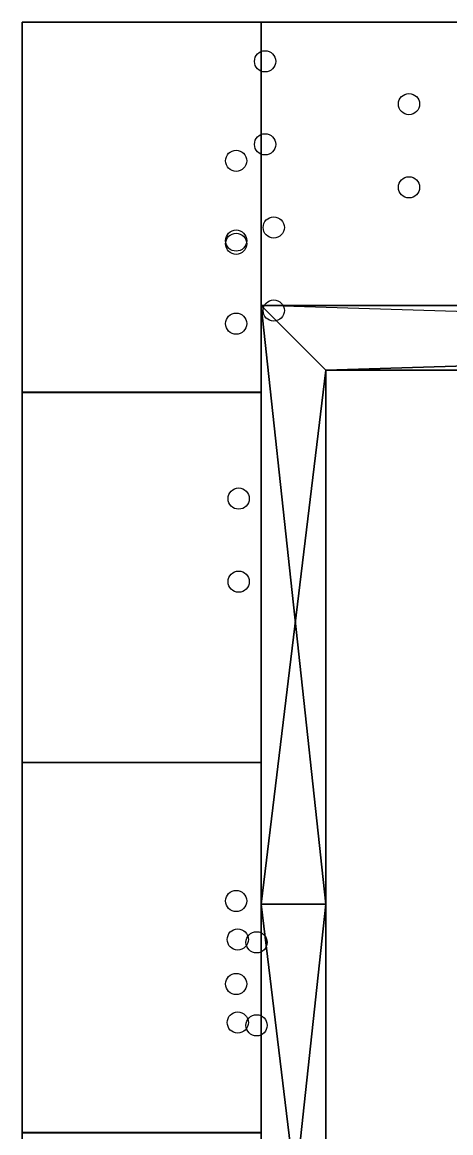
# Model space of a CAD drawing. Header units: metres. Extents: x -14 to 96, y -1 to 39.
# Drawn here: x 0 to 8.08, y 12.33 to 33.27 of the extents above; entities that cross this region are included whole.
import ezdxf

# ---------------------------------------------------------------- set-up
doc = ezdxf.new("R2010")
doc.units = ezdxf.units.M

msp = doc.modelspace()

# ---------------------------------------------------------------- linework, layer by layer
at = {"layer": 'CLASSROOM_BOT_ZN', "color": 10}
msp.add_circle((7.29298, 31.72902, 0.762), 0.2, dxfattribs=at)
msp.add_circle((7.29298, 31.72902, 0.762), 0.2, dxfattribs=at)
at = {"layer": 'CLASSROOM_BOT_ZN', "color": 5}
msp.add_circle((7.29298, 30.16062, 0.762), 0.2, dxfattribs=at)
msp.add_circle((7.29298, 30.16062, 0.762), 0.2, dxfattribs=at)
at = {"layer": 'CLASSROOM_BOT_ZN', "color": 43}
for points in [[(10.08221, 33.274, 2.7432), (10.08221, 33.274), (4.50374, 33.274), (4.50374, 33.274, 2.7432)], [(4.50374, 33.274, 2.7432), (4.50374, 33.274), (4.50374, 27.93365), (4.50374, 27.93365, 2.7432)], [(4.50374, 27.93365, 2.7432), (4.50374, 27.93365), (10.08221, 27.93365), (10.08221, 27.93365, 2.7432)]]:
    msp.add_3dface(points, dxfattribs=at)
at = {"layer": 'CLASSROOM_BOT_ZN', "color": 8}
msp.add_3dface([(10.08221, 33.274), (10.08221, 27.93365), (4.50374, 27.93365), (4.50374, 33.274)], dxfattribs=at)
at = {"layer": 'CLASSROOM_BOT_ZN', "color": 15}
msp.add_3dface([(4.50374, 33.274, 2.7432), (4.50374, 27.93365, 2.7432), (10.08221, 27.93365, 2.7432), (10.08221, 33.274, 2.7432)], dxfattribs=at)
at = {"layer": 'CLASSROOM_BOT_ZN', "color": 143}
msp.add_3dface([(10.05681, 33.274, 2.34088), (10.05681, 33.274, 1.02076), (4.52914, 33.274, 1.02076), (4.52914, 33.274, 2.34088)], dxfattribs=at)
at = {"layer": 'CORRIDOR_BOT_1_ZN', "color": 43}
for points in [[(5.72294, 16.63779, 2.7432), (5.72294, 16.63779), (4.50374, 16.63779), (4.50374, 16.63779, 2.7432)], [(4.50374, 16.63779, 2.7432), (4.50374, 16.63779), (4.50374, 12.32779), (4.50374, 12.32779, 2.7432)], [(5.72294, 6.56114, 2.7432), (5.72294, 6.56114), (5.72294, 16.63779), (5.72294, 16.63779, 2.7432)]]:
    msp.add_3dface(points, dxfattribs=at)
at = {"layer": 'CORRIDOR_BOT_1_ZN', "color": 8}
for points in [[(4.50374, 5.34194), (4.50374, 16.63779), (5.72294, 16.63779)], [(4.50374, 5.34194), (5.72294, 16.63779), (5.72294, 6.56114)]]:
    msp.add_3dface(points, dxfattribs=at)
at = {"layer": 'CORRIDOR_BOT_1_ZN', "color": 15}
for points in [[(4.50374, 16.63779, 2.7432), (4.50374, 5.34194, 2.7432), (5.72294, 6.56114, 2.7432)], [(4.50374, 16.63779, 2.7432), (5.72294, 6.56114, 2.7432), (5.72294, 16.63779, 2.7432)]]:
    msp.add_3dface(points, dxfattribs=at)
at = {"layer": 'CORRIDOR_BOT_2_ZN', "color": 43}
for points in [[(10.08221, 27.93365, 2.7432), (10.08221, 27.93365), (4.50374, 27.93365), (4.50374, 27.93365, 2.7432)], [(4.50374, 27.93365, 2.7432), (4.50374, 27.93365), (4.50374, 26.29365), (4.50374, 26.29365, 2.7432)], [(5.72294, 16.63779, 2.7432), (5.72294, 16.63779), (5.72294, 26.71445), (5.72294, 26.71445, 2.7432)], [(5.72294, 26.71445, 2.7432), (5.72294, 26.71445), (15.3543, 26.71445), (15.3543, 26.71445, 2.7432)], [(4.50374, 26.29365, 2.7432), (4.50374, 26.29365), (4.50374, 19.30779), (4.50374, 19.30779, 2.7432)], [(4.50374, 19.30779, 2.7432), (4.50374, 19.30779), (4.50374, 16.63779), (4.50374, 16.63779, 2.7432)], [(4.50374, 16.63779, 2.7432), (4.50374, 16.63779), (5.72294, 16.63779), (5.72294, 16.63779, 2.7432)]]:
    msp.add_3dface(points, dxfattribs=at)
at = {"layer": 'CORRIDOR_BOT_2_ZN', "color": 8}
for points in [[(5.72294, 26.71445), (4.50374, 16.63779), (4.50374, 27.93365)], [(45.40726, 27.93365), (5.72294, 26.71445), (4.50374, 27.93365)], [(45.40726, 27.93365), (44.18806, 26.71445), (5.72294, 26.71445)], [(5.72294, 26.71445), (5.72294, 16.63779), (4.50374, 16.63779)]]:
    msp.add_3dface(points, dxfattribs=at)
at = {"layer": 'CORRIDOR_BOT_2_ZN', "color": 15}
for points in [[(4.50374, 27.93365, 2.7432), (4.50374, 16.63779, 2.7432), (5.72294, 16.63779, 2.7432)], [(4.50374, 27.93365, 2.7432), (5.72294, 16.63779, 2.7432), (5.72294, 26.71445, 2.7432)], [(4.50374, 27.93365, 2.7432), (5.72294, 26.71445, 2.7432), (44.18806, 26.71445, 2.7432)]]:
    msp.add_3dface(points, dxfattribs=at)
at = {"layer": 'CORRIDOR_MID_1_ZN', "color": 43}
for points in [[(5.72294, 16.63779, 6.7056), (5.72294, 16.63779, 3.9624), (4.50374, 16.63779, 3.9624), (4.50374, 16.63779, 6.7056)], [(4.50374, 16.63779, 6.7056), (4.50374, 16.63779, 3.9624), (4.50374, 12.33779, 3.9624), (4.50374, 12.33779, 6.7056)], [(5.72294, 6.56114, 6.7056), (5.72294, 6.56114, 3.9624), (5.72294, 16.63779, 3.9624), (5.72294, 16.63779, 6.7056)], [(4.50374, 12.33779, 6.7056), (4.50374, 12.33779, 3.9624), (4.50374, 5.34194, 3.9624), (4.50374, 5.34194, 6.7056)]]:
    msp.add_3dface(points, dxfattribs=at)
at = {"layer": 'CORRIDOR_MID_1_ZN', "color": 8}
for points in [[(4.50374, 5.34194, 3.9624), (4.50374, 16.63779, 3.9624), (5.72294, 16.63779, 3.9624)], [(4.50374, 5.34194, 3.9624), (5.72294, 16.63779, 3.9624), (5.72294, 6.56114, 3.9624)]]:
    msp.add_3dface(points, dxfattribs=at)
at = {"layer": 'CORRIDOR_MID_1_ZN', "color": 15}
for points in [[(4.50374, 16.63779, 6.7056), (4.50374, 5.34194, 6.7056), (5.72294, 6.56114, 6.7056)], [(4.50374, 16.63779, 6.7056), (5.72294, 6.56114, 6.7056), (5.72294, 16.63779, 6.7056)]]:
    msp.add_3dface(points, dxfattribs=at)
at = {"layer": 'CORRIDOR_MID_2_ZN', "color": 43}
for points in [[(10.08221, 27.93365, 6.7056), (10.08221, 27.93365, 3.9624), (4.50374, 27.93365, 3.9624), (4.50374, 27.93365, 6.7056)], [(4.50374, 27.93365, 6.7056), (4.50374, 27.93365, 3.9624), (4.50374, 26.29365, 3.9624), (4.50374, 26.29365, 6.7056)], [(5.72294, 16.63779, 6.7056), (5.72294, 16.63779, 3.9624), (5.72294, 26.71445, 3.9624), (5.72294, 26.71445, 6.7056)], [(5.72294, 26.71445, 6.7056), (5.72294, 26.71445, 3.9624), (15.3543, 26.71445, 3.9624), (15.3543, 26.71445, 6.7056)], [(4.50374, 26.29365, 6.7056), (4.50374, 26.29365, 3.9624), (4.50374, 19.31779, 3.9624), (4.50374, 19.31779, 6.7056)], [(4.50374, 19.31779, 6.7056), (4.50374, 19.31779, 3.9624), (4.50374, 16.63779, 3.9624), (4.50374, 16.63779, 6.7056)], [(4.50374, 16.63779, 6.7056), (4.50374, 16.63779, 3.9624), (5.72294, 16.63779, 3.9624), (5.72294, 16.63779, 6.7056)]]:
    msp.add_3dface(points, dxfattribs=at)
at = {"layer": 'CORRIDOR_MID_2_ZN', "color": 8}
for points in [[(5.72294, 26.71445, 3.9624), (4.50374, 16.63779, 3.9624), (4.50374, 27.93365, 3.9624)], [(45.40726, 27.93365, 3.9624), (5.72294, 26.71445, 3.9624), (4.50374, 27.93365, 3.9624)], [(45.40726, 27.93365, 3.9624), (44.18806, 26.71445, 3.9624), (5.72294, 26.71445, 3.9624)], [(5.72294, 26.71445, 3.9624), (5.72294, 16.63779, 3.9624), (4.50374, 16.63779, 3.9624)]]:
    msp.add_3dface(points, dxfattribs=at)
at = {"layer": 'CORRIDOR_MID_2_ZN', "color": 15}
for points in [[(4.50374, 27.93365, 6.7056), (4.50374, 16.63779, 6.7056), (5.72294, 16.63779, 6.7056)], [(4.50374, 27.93365, 6.7056), (5.72294, 16.63779, 6.7056), (5.72294, 26.71445, 6.7056)], [(4.50374, 27.93365, 6.7056), (5.72294, 26.71445, 6.7056), (44.18806, 26.71445, 6.7056)]]:
    msp.add_3dface(points, dxfattribs=at)
at = {"layer": 'CORRIDOR_TOP_1_ZN', "color": 43}
for points in [[(5.72294, 16.63779, 10.668), (5.72294, 16.63779, 7.9248), (4.50374, 16.63779, 7.9248), (4.50374, 16.63779, 10.668)], [(4.50374, 16.63779, 10.668), (4.50374, 16.63779, 7.9248), (4.50374, 12.32779, 7.9248), (4.50374, 12.32779, 10.668)], [(5.72294, 6.56114, 10.668), (5.72294, 6.56114, 7.9248), (5.72294, 16.63779, 7.9248), (5.72294, 16.63779, 10.668)]]:
    msp.add_3dface(points, dxfattribs=at)
at = {"layer": 'CORRIDOR_TOP_1_ZN', "color": 8}
for points in [[(4.50374, 5.34194, 7.9248), (4.50374, 16.63779, 7.9248), (5.72294, 16.63779, 7.9248)], [(4.50374, 5.34194, 7.9248), (5.72294, 16.63779, 7.9248), (5.72294, 6.56114, 7.9248)]]:
    msp.add_3dface(points, dxfattribs=at)
at = {"layer": 'CORRIDOR_TOP_1_ZN', "color": 15}
for points in [[(4.50374, 16.63779, 10.668), (4.50374, 5.34194, 10.668), (5.72294, 6.56114, 10.668)], [(4.50374, 16.63779, 10.668), (5.72294, 6.56114, 10.668), (5.72294, 16.63779, 10.668)]]:
    msp.add_3dface(points, dxfattribs=at)
at = {"layer": 'CORRIDOR_TOP_2_ZN', "color": 43}
for points in [[(10.08221, 27.93365, 10.668), (10.08221, 27.93365, 7.9248), (4.50374, 27.93365, 7.9248), (4.50374, 27.93365, 10.668)], [(4.50374, 27.93365, 10.668), (4.50374, 27.93365, 7.9248), (4.50374, 26.29365, 7.9248), (4.50374, 26.29365, 10.668)], [(5.72294, 16.63779, 10.668), (5.72294, 16.63779, 7.9248), (5.72294, 26.71445, 7.9248), (5.72294, 26.71445, 10.668)], [(5.72294, 26.71445, 10.668), (5.72294, 26.71445, 7.9248), (15.3543, 26.71445, 7.9248), (15.3543, 26.71445, 10.668)], [(4.50374, 26.29365, 10.668), (4.50374, 26.29365, 7.9248), (4.50374, 19.31779, 7.9248), (4.50374, 19.31779, 10.668)], [(4.50374, 19.31779, 10.668), (4.50374, 19.31779, 7.9248), (4.50374, 16.63779, 7.9248), (4.50374, 16.63779, 10.668)], [(4.50374, 16.63779, 10.668), (4.50374, 16.63779, 7.9248), (5.72294, 16.63779, 7.9248), (5.72294, 16.63779, 10.668)]]:
    msp.add_3dface(points, dxfattribs=at)
at = {"layer": 'CORRIDOR_TOP_2_ZN', "color": 8}
for points in [[(5.72294, 26.71445, 7.9248), (4.50374, 16.63779, 7.9248), (4.50374, 27.93365, 7.9248)], [(45.40726, 27.93365, 7.9248), (5.72294, 26.71445, 7.9248), (4.50374, 27.93365, 7.9248)], [(45.40726, 27.93365, 7.9248), (44.18806, 26.71445, 7.9248), (5.72294, 26.71445, 7.9248)], [(5.72294, 26.71445, 7.9248), (5.72294, 16.63779, 7.9248), (4.50374, 16.63779, 7.9248)]]:
    msp.add_3dface(points, dxfattribs=at)
at = {"layer": 'CORRIDOR_TOP_2_ZN', "color": 15}
for points in [[(4.50374, 27.93365, 10.668), (4.50374, 16.63779, 10.668), (5.72294, 16.63779, 10.668)], [(4.50374, 27.93365, 10.668), (5.72294, 16.63779, 10.668), (5.72294, 26.71445, 10.668)], [(4.50374, 27.93365, 10.668), (5.72294, 26.71445, 10.668), (44.18806, 26.71445, 10.668)]]:
    msp.add_3dface(points, dxfattribs=at)
at = {"layer": 'ENCLOSEDOFFICE_BOT_5_ZN', "color": 5}
msp.add_circle((4.06531, 15.97375, 0.762), 0.2, dxfattribs=at)
msp.add_circle((4.06531, 15.97375, 0.762), 0.2, dxfattribs=at)
at = {"layer": 'ENCLOSEDOFFICE_BOT_5_ZN', "color": 10}
msp.add_circle((4.06531, 14.40786, 0.762), 0.2, dxfattribs=at)
msp.add_circle((4.06531, 14.40786, 0.762), 0.2, dxfattribs=at)
at = {"layer": 'ENCLOSEDOFFICE_BOT_5_ZN', "color": 43}
for points in [[(4.50374, 19.309, 2.7432), (4.50374, 19.309), (0, 19.309), (0, 19.309, 2.7432)], [(0, 19.309, 2.7432), (0, 19.309), (0, 12.3265), (0, 12.3265, 2.7432)], [(4.50374, 16.63779, 2.7432), (4.50374, 16.63779), (4.50374, 19.309), (4.50374, 19.309, 2.7432)], [(4.50374, 12.3265, 2.7432), (4.50374, 12.3265), (4.50374, 16.63779), (4.50374, 16.63779, 2.7432)]]:
    msp.add_3dface(points, dxfattribs=at)
at = {"layer": 'ENCLOSEDOFFICE_BOT_5_ZN', "color": 8}
msp.add_3dface([(4.50374, 19.309), (4.50374, 12.3265), (0, 12.3265), (0, 19.309)], dxfattribs=at)
at = {"layer": 'ENCLOSEDOFFICE_BOT_5_ZN', "color": 15}
msp.add_3dface([(0, 19.309, 2.7432), (0, 12.3265, 2.7432), (4.50374, 12.3265, 2.7432), (4.50374, 19.309, 2.7432)], dxfattribs=at)
at = {"layer": 'ENCLOSEDOFFICE_BOT_5_ZN', "color": 143}
msp.add_3dface([(0, 19.279, 2.33125), (0, 19.279, 1.02076), (0, 12.3565, 1.02076), (0, 12.3565, 2.33125)], dxfattribs=at)
at = {"layer": 'ENCLOSEDOFFICE_BOT_6_ZN', "color": 5}
msp.add_circle((4.08151, 24.28899, 0.762), 0.2, dxfattribs=at)
msp.add_circle((4.08151, 24.28899, 0.762), 0.2, dxfattribs=at)
at = {"layer": 'ENCLOSEDOFFICE_BOT_6_ZN', "color": 10}
msp.add_circle((4.08151, 22.7231, 0.762), 0.2, dxfattribs=at)
msp.add_circle((4.08151, 22.7231, 0.762), 0.2, dxfattribs=at)
at = {"layer": 'ENCLOSEDOFFICE_BOT_6_ZN', "color": 43}
for points in [[(4.50374, 26.2915, 2.7432), (4.50374, 26.2915), (0, 26.2915), (0, 26.2915, 2.7432)], [(0, 26.2915, 2.7432), (0, 26.2915), (0, 19.309), (0, 19.309, 2.7432)], [(4.50374, 19.309, 2.7432), (4.50374, 19.309), (4.50374, 26.2915), (4.50374, 26.2915, 2.7432)], [(0, 19.309, 2.7432), (0, 19.309), (4.50374, 19.309), (4.50374, 19.309, 2.7432)]]:
    msp.add_3dface(points, dxfattribs=at)
at = {"layer": 'ENCLOSEDOFFICE_BOT_6_ZN', "color": 8}
msp.add_3dface([(4.50374, 26.2915), (4.50374, 19.309), (0, 19.309), (0, 26.2915)], dxfattribs=at)
at = {"layer": 'ENCLOSEDOFFICE_BOT_6_ZN', "color": 15}
msp.add_3dface([(0, 26.2915, 2.7432), (0, 19.309, 2.7432), (4.50374, 19.309, 2.7432), (4.50374, 26.2915, 2.7432)], dxfattribs=at)
at = {"layer": 'ENCLOSEDOFFICE_BOT_6_ZN', "color": 143}
msp.add_3dface([(0, 26.2615, 2.33125), (0, 26.2615, 1.02076), (0, 19.339, 1.02076), (0, 19.339, 2.33125)], dxfattribs=at)
at = {"layer": 'ENCLOSEDOFFICE_BOT_7_ZN', "color": 5}
msp.add_circle((4.03463, 30.66004, 0.78377), 0.2, dxfattribs=at)
msp.add_circle((4.03463, 30.66004, 0.78377), 0.2, dxfattribs=at)
at = {"layer": 'ENCLOSEDOFFICE_BOT_7_ZN', "color": 10}
msp.add_circle((4.03463, 29.09415, 0.78377), 0.2, dxfattribs=at)
msp.add_circle((4.03463, 29.09415, 0.78377), 0.2, dxfattribs=at)
at = {"layer": 'ENCLOSEDOFFICE_BOT_7_ZN', "color": 43}
for points in [[(4.50374, 33.274, 2.7432), (4.50374, 33.274), (0, 33.274), (0, 33.274, 2.7432)], [(0, 33.274, 2.7432), (0, 33.274), (0, 26.2915), (0, 26.2915, 2.7432)], [(4.50374, 27.93365, 2.7432), (4.50374, 27.93365), (4.50374, 33.274), (4.50374, 33.274, 2.7432)], [(4.50374, 26.2915, 2.7432), (4.50374, 26.2915), (4.50374, 27.93365), (4.50374, 27.93365, 2.7432)], [(0, 26.2915, 2.7432), (0, 26.2915), (4.50374, 26.2915), (4.50374, 26.2915, 2.7432)]]:
    msp.add_3dface(points, dxfattribs=at)
at = {"layer": 'ENCLOSEDOFFICE_BOT_7_ZN', "color": 8}
msp.add_3dface([(4.50374, 33.274), (4.50374, 26.2915), (0, 26.2915), (0, 33.274)], dxfattribs=at)
at = {"layer": 'ENCLOSEDOFFICE_BOT_7_ZN', "color": 15}
msp.add_3dface([(0, 33.274, 2.7432), (0, 26.2915, 2.7432), (4.50374, 26.2915, 2.7432), (4.50374, 33.274, 2.7432)], dxfattribs=at)
at = {"layer": 'ENCLOSEDOFFICE_BOT_7_ZN', "color": 143}
for points in [[(0, 33.2486, 2.33125), (0, 33.2486, 1.02076), (0, 26.3215, 1.02076), (0, 26.3215, 2.33125)], [(4.47834, 33.274, 2.34379), (4.47834, 33.274, 1.02076), (0.0254, 33.274, 1.02076), (0.0254, 33.274, 2.34379)]]:
    msp.add_3dface(points, dxfattribs=at)
at = {"layer": 'ENCLOSEDOFFICE_MID_1_ZN', "color": 43}
for points in [[(4.50374, 12.334, 6.7056), (4.50374, 12.334, 3.9624), (0, 12.334, 3.9624), (0, 12.334, 6.7056)], [(0, 12.334, 6.7056), (0, 12.334, 3.9624), (0, 5.34194, 3.9624), (0, 5.34194, 6.7056)], [(4.50374, 5.34194, 6.7056), (4.50374, 5.34194, 3.9624), (4.50374, 12.334, 3.9624), (4.50374, 12.334, 6.7056)]]:
    msp.add_3dface(points, dxfattribs=at)
at = {"layer": 'ENCLOSEDOFFICE_MID_1_ZN', "color": 8}
msp.add_3dface([(4.50374, 12.334, 3.9624), (4.50374, 5.34194, 3.9624), (0, 5.34194, 3.9624), (0, 12.334, 3.9624)], dxfattribs=at)
at = {"layer": 'ENCLOSEDOFFICE_MID_1_ZN', "color": 15}
msp.add_3dface([(0, 12.334, 6.7056), (0, 5.34194, 6.7056), (4.50374, 5.34194, 6.7056), (4.50374, 12.334, 6.7056)], dxfattribs=at)
at = {"layer": 'ENCLOSEDOFFICE_MID_3_ZN', "color": 43}
for points in [[(12.39203, 33.274, 6.7056), (12.39203, 33.274, 3.9624), (4.50374, 33.274, 3.9624), (4.50374, 33.274, 6.7056)], [(4.50374, 33.274, 6.7056), (4.50374, 33.274, 3.9624), (4.50374, 27.93365, 3.9624), (4.50374, 27.93365, 6.7056)], [(4.50374, 27.93365, 6.7056), (4.50374, 27.93365, 3.9624), (10.08221, 27.93365, 3.9624), (10.08221, 27.93365, 6.7056)]]:
    msp.add_3dface(points, dxfattribs=at)
at = {"layer": 'ENCLOSEDOFFICE_MID_3_ZN', "color": 8}
msp.add_3dface([(12.39203, 33.274, 3.9624), (12.39203, 27.93365, 3.9624), (4.50374, 27.93365, 3.9624), (4.50374, 33.274, 3.9624)], dxfattribs=at)
at = {"layer": 'ENCLOSEDOFFICE_MID_3_ZN', "color": 15}
msp.add_3dface([(4.50374, 33.274, 6.7056), (4.50374, 27.93365, 6.7056), (12.39203, 27.93365, 6.7056), (12.39203, 33.274, 6.7056)], dxfattribs=at)
at = {"layer": 'ENCLOSEDOFFICE_MID_3_ZN', "color": 143}
msp.add_3dface([(12.36663, 33.274, 6.29974), (12.36663, 33.274, 4.98316), (4.52914, 33.274, 4.98316), (4.52914, 33.274, 6.29974)], dxfattribs=at)
at = {"layer": 'ENCLOSEDOFFICE_MID_4_ZN', "color": 5}
msp.add_circle((4.03463, 16.70007, 4.67506), 0.2, dxfattribs=at)
msp.add_circle((4.03463, 16.70007, 4.67506), 0.2, dxfattribs=at)
at = {"layer": 'ENCLOSEDOFFICE_MID_4_ZN', "color": 10}
msp.add_circle((4.03463, 15.13418, 4.67506), 0.2, dxfattribs=at)
msp.add_circle((4.03463, 15.13418, 4.67506), 0.2, dxfattribs=at)
at = {"layer": 'ENCLOSEDOFFICE_MID_4_ZN', "color": 43}
for points in [[(4.50374, 19.314, 6.7056), (4.50374, 19.314, 3.9624), (0, 19.314, 3.9624), (0, 19.314, 6.7056)], [(0, 19.314, 6.7056), (0, 19.314, 3.9624), (0, 12.334, 3.9624), (0, 12.334, 6.7056)], [(4.50374, 16.63779, 6.7056), (4.50374, 16.63779, 3.9624), (4.50374, 19.314, 3.9624), (4.50374, 19.314, 6.7056)], [(4.50374, 12.334, 6.7056), (4.50374, 12.334, 3.9624), (4.50374, 16.63779, 3.9624), (4.50374, 16.63779, 6.7056)], [(0, 12.334, 6.7056), (0, 12.334, 3.9624), (4.50374, 12.334, 3.9624), (4.50374, 12.334, 6.7056)]]:
    msp.add_3dface(points, dxfattribs=at)
at = {"layer": 'ENCLOSEDOFFICE_MID_4_ZN', "color": 8}
msp.add_3dface([(4.50374, 19.314, 3.9624), (4.50374, 12.334, 3.9624), (0, 12.334, 3.9624), (0, 19.314, 3.9624)], dxfattribs=at)
at = {"layer": 'ENCLOSEDOFFICE_MID_4_ZN', "color": 15}
msp.add_3dface([(0, 19.314, 6.7056), (0, 12.334, 6.7056), (4.50374, 12.334, 6.7056), (4.50374, 19.314, 6.7056)], dxfattribs=at)
at = {"layer": 'ENCLOSEDOFFICE_MID_4_ZN', "color": 143}
msp.add_3dface([(0, 19.284, 6.29365), (0, 19.284, 4.98316), (0, 12.364, 4.98316), (0, 12.364, 6.29365)], dxfattribs=at)
at = {"layer": 'ENCLOSEDOFFICE_MID_5_ZN', "color": 43}
for points in [[(4.50374, 26.294, 6.7056), (4.50374, 26.294, 3.9624), (0, 26.294, 3.9624), (0, 26.294, 6.7056)], [(0, 26.294, 6.7056), (0, 26.294, 3.9624), (0, 19.314, 3.9624), (0, 19.314, 6.7056)], [(4.50374, 19.314, 6.7056), (4.50374, 19.314, 3.9624), (4.50374, 26.294, 3.9624), (4.50374, 26.294, 6.7056)], [(0, 19.314, 6.7056), (0, 19.314, 3.9624), (4.50374, 19.314, 3.9624), (4.50374, 19.314, 6.7056)]]:
    msp.add_3dface(points, dxfattribs=at)
at = {"layer": 'ENCLOSEDOFFICE_MID_5_ZN', "color": 8}
msp.add_3dface([(4.50374, 26.294, 3.9624), (4.50374, 19.314, 3.9624), (0, 19.314, 3.9624), (0, 26.294, 3.9624)], dxfattribs=at)
at = {"layer": 'ENCLOSEDOFFICE_MID_5_ZN', "color": 15}
msp.add_3dface([(0, 26.294, 6.7056), (0, 19.314, 6.7056), (4.50374, 19.314, 6.7056), (4.50374, 26.294, 6.7056)], dxfattribs=at)
at = {"layer": 'ENCLOSEDOFFICE_MID_5_ZN', "color": 143}
msp.add_3dface([(0, 26.264, 6.29365), (0, 26.264, 4.98316), (0, 19.344, 4.98316), (0, 19.344, 6.29365)], dxfattribs=at)
at = {"layer": 'ENCLOSEDOFFICE_MID_6_ZN', "color": 5}
msp.add_circle((4.7434, 29.40241, 4.7244), 0.2, dxfattribs=at)
msp.add_circle((4.7434, 29.40241, 4.7244), 0.2, dxfattribs=at)
at = {"layer": 'ENCLOSEDOFFICE_MID_6_ZN', "color": 10}
msp.add_circle((4.7434, 27.83652, 4.7244), 0.2, dxfattribs=at)
msp.add_circle((4.7434, 27.83652, 4.7244), 0.2, dxfattribs=at)
at = {"layer": 'ENCLOSEDOFFICE_MID_6_ZN', "color": 43}
for points in [[(4.50374, 33.274, 6.7056), (4.50374, 33.274, 3.9624), (0, 33.274, 3.9624), (0, 33.274, 6.7056)], [(0, 33.274, 6.7056), (0, 33.274, 3.9624), (0, 26.294, 3.9624), (0, 26.294, 6.7056)], [(4.50374, 27.93365, 6.7056), (4.50374, 27.93365, 3.9624), (4.50374, 33.274, 3.9624), (4.50374, 33.274, 6.7056)], [(4.50374, 26.294, 6.7056), (4.50374, 26.294, 3.9624), (4.50374, 27.93365, 3.9624), (4.50374, 27.93365, 6.7056)], [(0, 26.294, 6.7056), (0, 26.294, 3.9624), (4.50374, 26.294, 3.9624), (4.50374, 26.294, 6.7056)]]:
    msp.add_3dface(points, dxfattribs=at)
at = {"layer": 'ENCLOSEDOFFICE_MID_6_ZN', "color": 8}
msp.add_3dface([(4.50374, 33.274, 3.9624), (4.50374, 26.294, 3.9624), (0, 26.294, 3.9624), (0, 33.274, 3.9624)], dxfattribs=at)
at = {"layer": 'ENCLOSEDOFFICE_MID_6_ZN', "color": 15}
msp.add_3dface([(0, 33.274, 6.7056), (0, 26.294, 6.7056), (4.50374, 26.294, 6.7056), (4.50374, 33.274, 6.7056)], dxfattribs=at)
at = {"layer": 'ENCLOSEDOFFICE_MID_6_ZN', "color": 143}
for points in [[(0, 33.2486, 6.29365), (0, 33.2486, 4.98316), (0, 26.324, 4.98316), (0, 26.324, 6.29365)], [(4.47834, 33.274, 6.30619), (4.47834, 33.274, 4.98316), (0.0254, 33.274, 4.98316), (0.0254, 33.274, 6.30619)]]:
    msp.add_3dface(points, dxfattribs=at)
at = {"layer": 'ENCLOSEDOFFICE_TOP_1_ZN', "color": 43}
for points in [[(4.50374, 12.32797, 10.668), (4.50374, 12.32797, 7.9248), (0, 12.32797, 7.9248), (0, 12.32797, 10.668)], [(0, 12.32797, 10.668), (0, 12.32797, 7.9248), (0, 5.34194, 7.9248), (0, 5.34194, 10.668)], [(4.50374, 5.34194, 10.668), (4.50374, 5.34194, 7.9248), (4.50374, 12.32797, 7.9248), (4.50374, 12.32797, 10.668)]]:
    msp.add_3dface(points, dxfattribs=at)
at = {"layer": 'ENCLOSEDOFFICE_TOP_1_ZN', "color": 8}
msp.add_3dface([(4.50374, 12.32797, 7.9248), (4.50374, 5.34194, 7.9248), (0, 5.34194, 7.9248), (0, 12.32797, 7.9248)], dxfattribs=at)
at = {"layer": 'ENCLOSEDOFFICE_TOP_1_ZN', "color": 15}
msp.add_3dface([(0, 12.32797, 10.668), (0, 5.34194, 10.668), (4.50374, 5.34194, 10.668), (4.50374, 12.32797, 10.668)], dxfattribs=at)
at = {"layer": 'ENCLOSEDOFFICE_TOP_3_ZN', "color": 43}
for points in [[(12.39203, 33.274, 10.668), (12.39203, 33.274, 7.9248), (4.50374, 33.274, 7.9248), (4.50374, 33.274, 10.668)], [(4.50374, 33.274, 10.668), (4.50374, 33.274, 7.9248), (4.50374, 27.93365, 7.9248), (4.50374, 27.93365, 10.668)], [(4.50374, 27.93365, 10.668), (4.50374, 27.93365, 7.9248), (10.08221, 27.93365, 7.9248), (10.08221, 27.93365, 10.668)]]:
    msp.add_3dface(points, dxfattribs=at)
at = {"layer": 'ENCLOSEDOFFICE_TOP_3_ZN', "color": 8}
msp.add_3dface([(12.39203, 33.274, 7.9248), (12.39203, 27.93365, 7.9248), (4.50374, 27.93365, 7.9248), (4.50374, 33.274, 7.9248)], dxfattribs=at)
at = {"layer": 'ENCLOSEDOFFICE_TOP_3_ZN', "color": 15}
msp.add_3dface([(4.50374, 33.274, 10.668), (4.50374, 27.93365, 10.668), (12.39203, 27.93365, 10.668), (12.39203, 33.274, 10.668)], dxfattribs=at)
at = {"layer": 'ENCLOSEDOFFICE_TOP_3_ZN', "color": 143}
msp.add_3dface([(12.36663, 33.274, 10.26214), (12.36663, 33.274, 8.94556), (4.52914, 33.274, 8.94556), (4.52914, 33.274, 10.26214)], dxfattribs=at)
at = {"layer": 'ENCLOSEDOFFICE_TOP_4_ZN', "color": 5}
msp.add_circle((4.41921, 15.91958, 8.6868), 0.2, dxfattribs=at)
msp.add_circle((4.41921, 15.91958, 8.6868), 0.2, dxfattribs=at)
at = {"layer": 'ENCLOSEDOFFICE_TOP_4_ZN', "color": 10}
msp.add_circle((4.41921, 14.35369, 8.6868), 0.2, dxfattribs=at)
msp.add_circle((4.41921, 14.35369, 8.6868), 0.2, dxfattribs=at)
at = {"layer": 'ENCLOSEDOFFICE_TOP_4_ZN', "color": 43}
for points in [[(4.50374, 19.314, 10.668), (4.50374, 19.314, 7.9248), (0, 19.314, 7.9248), (0, 19.314, 10.668)], [(0, 19.314, 10.668), (0, 19.314, 7.9248), (0, 12.32797, 7.9248), (0, 12.32797, 10.668)], [(4.50374, 16.63779, 10.668), (4.50374, 16.63779, 7.9248), (4.50374, 19.314, 7.9248), (4.50374, 19.314, 10.668)], [(4.50374, 12.32797, 10.668), (4.50374, 12.32797, 7.9248), (4.50374, 16.63779, 7.9248), (4.50374, 16.63779, 10.668)], [(0, 12.32797, 10.668), (0, 12.32797, 7.9248), (4.50374, 12.32797, 7.9248), (4.50374, 12.32797, 10.668)]]:
    msp.add_3dface(points, dxfattribs=at)
at = {"layer": 'ENCLOSEDOFFICE_TOP_4_ZN', "color": 8}
msp.add_3dface([(4.50374, 19.314, 7.9248), (4.50374, 12.32797, 7.9248), (0, 12.32797, 7.9248), (0, 19.314, 7.9248)], dxfattribs=at)
at = {"layer": 'ENCLOSEDOFFICE_TOP_4_ZN', "color": 15}
msp.add_3dface([(0, 19.314, 10.668), (0, 12.32797, 10.668), (4.50374, 12.32797, 10.668), (4.50374, 19.314, 10.668)], dxfattribs=at)
at = {"layer": 'ENCLOSEDOFFICE_TOP_4_ZN', "color": 143}
msp.add_3dface([(0, 19.284, 10.25605), (0, 19.284, 8.94556), (0, 12.35797, 8.94556), (0, 12.35797, 10.25605)], dxfattribs=at)
at = {"layer": 'ENCLOSEDOFFICE_TOP_5_ZN', "color": 5}
msp.add_circle((4.03463, 29.15512, 8.6868), 0.2, dxfattribs=at)
msp.add_circle((4.03463, 29.15512, 8.6868), 0.2, dxfattribs=at)
at = {"layer": 'ENCLOSEDOFFICE_TOP_5_ZN', "color": 10}
msp.add_circle((4.03463, 27.58923, 8.6868), 0.2, dxfattribs=at)
msp.add_circle((4.03463, 27.58923, 8.6868), 0.2, dxfattribs=at)
at = {"layer": 'ENCLOSEDOFFICE_TOP_5_ZN', "color": 43}
for points in [[(4.50374, 26.294, 10.668), (4.50374, 26.294, 7.9248), (0, 26.294, 7.9248), (0, 26.294, 10.668)], [(0, 26.294, 10.668), (0, 26.294, 7.9248), (0, 19.314, 7.9248), (0, 19.314, 10.668)], [(4.50374, 19.314, 10.668), (4.50374, 19.314, 7.9248), (4.50374, 26.294, 7.9248), (4.50374, 26.294, 10.668)], [(0, 19.314, 10.668), (0, 19.314, 7.9248), (4.50374, 19.314, 7.9248), (4.50374, 19.314, 10.668)]]:
    msp.add_3dface(points, dxfattribs=at)
at = {"layer": 'ENCLOSEDOFFICE_TOP_5_ZN', "color": 8}
msp.add_3dface([(4.50374, 26.294, 7.9248), (4.50374, 19.314, 7.9248), (0, 19.314, 7.9248), (0, 26.294, 7.9248)], dxfattribs=at)
at = {"layer": 'ENCLOSEDOFFICE_TOP_5_ZN', "color": 15}
msp.add_3dface([(0, 26.294, 10.668), (0, 19.314, 10.668), (4.50374, 19.314, 10.668), (4.50374, 26.294, 10.668)], dxfattribs=at)
at = {"layer": 'ENCLOSEDOFFICE_TOP_5_ZN', "color": 143}
msp.add_3dface([(0, 26.27071, 10.25605), (0, 26.27071, 8.94556), (0, 19.35071, 8.94556), (0, 19.35071, 10.25605)], dxfattribs=at)
at = {"layer": 'ENCLOSEDOFFICE_TOP_6_ZN', "color": 5}
msp.add_circle((4.58022, 32.53599, 8.6868), 0.2, dxfattribs=at)
msp.add_circle((4.58022, 32.53599, 8.6868), 0.2, dxfattribs=at)
at = {"layer": 'ENCLOSEDOFFICE_TOP_6_ZN', "color": 10}
msp.add_circle((4.58022, 30.9701, 8.6868), 0.2, dxfattribs=at)
msp.add_circle((4.58022, 30.9701, 8.6868), 0.2, dxfattribs=at)
at = {"layer": 'ENCLOSEDOFFICE_TOP_6_ZN', "color": 43}
for points in [[(4.50374, 33.274, 10.668), (4.50374, 33.274, 7.9248), (0, 33.274, 7.9248), (0, 33.274, 10.668)], [(0, 33.274, 10.668), (0, 33.274, 7.9248), (0, 26.294, 7.9248), (0, 26.294, 10.668)], [(4.50374, 27.93365, 10.668), (4.50374, 27.93365, 7.9248), (4.50374, 33.274, 7.9248), (4.50374, 33.274, 10.668)], [(4.50374, 26.294, 10.668), (4.50374, 26.294, 7.9248), (4.50374, 27.93365, 7.9248), (4.50374, 27.93365, 10.668)], [(0, 26.294, 10.668), (0, 26.294, 7.9248), (4.50374, 26.294, 7.9248), (4.50374, 26.294, 10.668)]]:
    msp.add_3dface(points, dxfattribs=at)
at = {"layer": 'ENCLOSEDOFFICE_TOP_6_ZN', "color": 8}
msp.add_3dface([(4.50374, 33.274, 7.9248), (4.50374, 26.294, 7.9248), (0, 26.294, 7.9248), (0, 33.274, 7.9248)], dxfattribs=at)
at = {"layer": 'ENCLOSEDOFFICE_TOP_6_ZN', "color": 15}
msp.add_3dface([(0, 33.274, 10.668), (0, 26.294, 10.668), (4.50374, 26.294, 10.668), (4.50374, 33.274, 10.668)], dxfattribs=at)
at = {"layer": 'ENCLOSEDOFFICE_TOP_6_ZN', "color": 143}
for points in [[(0, 33.2486, 10.25605), (0, 33.2486, 8.94556), (0, 26.324, 8.94556), (0, 26.324, 10.25605)], [(4.47834, 33.274, 10.26859), (4.47834, 33.274, 8.94556), (0.0254, 33.274, 8.94556), (0.0254, 33.274, 10.26859)]]:
    msp.add_3dface(points, dxfattribs=at)
at = {"layer": 'FIRSTFLOOR_PLENUM_ZN', "color": 43}
for points in [[(49.911, 33.274, 3.9624), (49.911, 33.274, 2.7432), (0, 33.274, 2.7432), (0, 33.274, 3.9624)], [(0, 33.274, 3.9624), (0, 33.274, 2.7432), (0, 0, 2.7432), (0, 0, 3.9624)]]:
    msp.add_3dface(points, dxfattribs=at)
at = {"layer": 'FIRSTFLOOR_PLENUM_ZN', "color": 8}
for points in [[(4.50374, 33.274, 2.7432), (4.50374, 26.2915, 2.7432), (0, 26.2915, 2.7432), (0, 33.274, 2.7432)], [(10.08221, 33.274, 2.7432), (10.08221, 27.93365, 2.7432), (4.50374, 27.93365, 2.7432), (4.50374, 33.274, 2.7432)], [(5.72294, 26.71445, 2.7432), (4.50374, 16.63779, 2.7432), (4.50374, 27.93365, 2.7432)], [(45.40726, 27.93365, 2.7432), (5.72294, 26.71445, 2.7432), (4.50374, 27.93365, 2.7432)], [(45.40726, 27.93365, 2.7432), (44.18806, 26.71445, 2.7432), (5.72294, 26.71445, 2.7432)], [(5.72294, 26.71445, 2.7432), (5.72294, 16.63779, 2.7432), (4.50374, 16.63779, 2.7432)], [(15.3543, 26.71445, 2.7432), (15.3543, 6.56114, 2.7432), (5.72294, 6.56114, 2.7432), (5.72294, 26.71445, 2.7432)], [(4.50374, 26.2915, 2.7432), (4.50374, 19.309, 2.7432), (0, 19.309, 2.7432), (0, 26.2915, 2.7432)], [(4.50374, 19.309, 2.7432), (4.50374, 12.3265, 2.7432), (0, 12.3265, 2.7432), (0, 19.309, 2.7432)], [(4.50374, 5.34194, 2.7432), (4.50374, 16.63779, 2.7432), (5.72294, 16.63779, 2.7432)], [(4.50374, 5.34194, 2.7432), (5.72294, 16.63779, 2.7432), (5.72294, 6.56114, 2.7432)]]:
    msp.add_3dface(points, dxfattribs=at)
at = {"layer": 'FIRSTFLOOR_PLENUM_ZN', "color": 15}
for points in [[(0, 33.274, 3.9624), (0, 26.294, 3.9624), (4.50374, 26.294, 3.9624), (4.50374, 33.274, 3.9624)], [(4.50374, 33.274, 3.9624), (4.50374, 27.93365, 3.9624), (12.39203, 27.93365, 3.9624), (12.39203, 33.274, 3.9624)], [(4.50374, 27.93365, 3.9624), (4.50374, 16.63779, 3.9624), (5.72294, 16.63779, 3.9624)], [(4.50374, 27.93365, 3.9624), (5.72294, 16.63779, 3.9624), (5.72294, 26.71445, 3.9624)], [(4.50374, 27.93365, 3.9624), (5.72294, 26.71445, 3.9624), (44.18806, 26.71445, 3.9624)], [(5.72294, 26.71445, 3.9624), (5.72294, 6.56114, 3.9624), (15.3543, 6.56114, 3.9624), (15.3543, 26.71445, 3.9624)], [(0, 26.294, 3.9624), (0, 19.314, 3.9624), (4.50374, 19.314, 3.9624), (4.50374, 26.294, 3.9624)], [(0, 19.314, 3.9624), (0, 12.334, 3.9624), (4.50374, 12.334, 3.9624), (4.50374, 19.314, 3.9624)], [(5.72294, 6.56114, 3.9624), (5.72294, 16.63779, 3.9624), (4.50374, 16.63779, 3.9624)], [(5.72294, 6.56114, 3.9624), (4.50374, 16.63779, 3.9624), (4.50374, 5.34194, 3.9624)], [(0, 12.334, 3.9624), (0, 5.34194, 3.9624), (4.50374, 5.34194, 3.9624), (4.50374, 12.334, 3.9624)]]:
    msp.add_3dface(points, dxfattribs=at)
at = {"layer": 'MIDFLOOR_PLENUM_ZN', "color": 43}
for points in [[(49.911, 33.274, 7.9248), (49.911, 33.274, 6.7056), (0, 33.274, 6.7056), (0, 33.274, 7.9248)], [(0, 33.274, 7.9248), (0, 33.274, 6.7056), (0, 0, 6.7056), (0, 0, 7.9248)]]:
    msp.add_3dface(points, dxfattribs=at)
at = {"layer": 'MIDFLOOR_PLENUM_ZN', "color": 8}
for points in [[(4.50374, 33.274, 6.7056), (4.50374, 26.294, 6.7056), (0, 26.294, 6.7056), (0, 33.274, 6.7056)], [(12.39203, 33.274, 6.7056), (12.39203, 27.93365, 6.7056), (4.50374, 27.93365, 6.7056), (4.50374, 33.274, 6.7056)], [(5.72294, 26.71445, 6.7056), (4.50374, 16.63779, 6.7056), (4.50374, 27.93365, 6.7056)], [(45.40726, 27.93365, 6.7056), (5.72294, 26.71445, 6.7056), (4.50374, 27.93365, 6.7056)], [(45.40726, 27.93365, 6.7056), (44.18806, 26.71445, 6.7056), (5.72294, 26.71445, 6.7056)], [(5.72294, 26.71445, 6.7056), (5.72294, 16.63779, 6.7056), (4.50374, 16.63779, 6.7056)], [(15.3543, 26.71445, 6.7056), (15.3543, 6.56114, 6.7056), (5.72294, 6.56114, 6.7056), (5.72294, 26.71445, 6.7056)], [(4.50374, 26.294, 6.7056), (4.50374, 19.314, 6.7056), (0, 19.314, 6.7056), (0, 26.294, 6.7056)], [(4.50374, 19.314, 6.7056), (4.50374, 12.334, 6.7056), (0, 12.334, 6.7056), (0, 19.314, 6.7056)], [(4.50374, 5.34194, 6.7056), (4.50374, 16.63779, 6.7056), (5.72294, 16.63779, 6.7056)], [(4.50374, 5.34194, 6.7056), (5.72294, 16.63779, 6.7056), (5.72294, 6.56114, 6.7056)], [(4.50374, 12.334, 6.7056), (4.50374, 5.34194, 6.7056), (0, 5.34194, 6.7056), (0, 12.334, 6.7056)]]:
    msp.add_3dface(points, dxfattribs=at)
at = {"layer": 'MIDFLOOR_PLENUM_ZN', "color": 15}
for points in [[(0, 33.274, 7.9248), (0, 26.294, 7.9248), (4.50374, 26.294, 7.9248), (4.50374, 33.274, 7.9248)], [(0, 26.294, 7.9248), (0, 19.314, 7.9248), (4.50374, 19.314, 7.9248), (4.50374, 26.294, 7.9248)], [(0, 19.314, 7.9248), (0, 12.32797, 7.9248), (4.50374, 12.32797, 7.9248), (4.50374, 19.314, 7.9248)]]:
    msp.add_3dface(points, dxfattribs=at)
at = {"layer": 'OPENOFFICE_BOT_1_ZN', "color": 43}
for points in [[(15.3543, 26.71445, 2.7432), (15.3543, 26.71445), (5.72294, 26.71445), (5.72294, 26.71445, 2.7432)], [(5.72294, 26.71445, 2.7432), (5.72294, 26.71445), (5.72294, 16.63779), (5.72294, 16.63779, 2.7432)], [(5.72294, 16.63779, 2.7432), (5.72294, 16.63779), (5.72294, 6.56114), (5.72294, 6.56114, 2.7432)]]:
    msp.add_3dface(points, dxfattribs=at)
at = {"layer": 'OPENOFFICE_BOT_1_ZN', "color": 8}
msp.add_3dface([(15.3543, 26.71445), (15.3543, 6.56114), (5.72294, 6.56114), (5.72294, 26.71445)], dxfattribs=at)
at = {"layer": 'OPENOFFICE_BOT_1_ZN', "color": 15}
msp.add_3dface([(5.72294, 26.71445, 2.7432), (5.72294, 6.56114, 2.7432), (15.3543, 6.56114, 2.7432), (15.3543, 26.71445, 2.7432)], dxfattribs=at)
at = {"layer": 'OPENOFFICE_MID_1_ZN', "color": 43}
for points in [[(15.3543, 26.71445, 6.7056), (15.3543, 26.71445, 3.9624), (5.72294, 26.71445, 3.9624), (5.72294, 26.71445, 6.7056)], [(5.72294, 26.71445, 6.7056), (5.72294, 26.71445, 3.9624), (5.72294, 16.63779, 3.9624), (5.72294, 16.63779, 6.7056)], [(5.72294, 16.63779, 6.7056), (5.72294, 16.63779, 3.9624), (5.72294, 6.56114, 3.9624), (5.72294, 6.56114, 6.7056)]]:
    msp.add_3dface(points, dxfattribs=at)
at = {"layer": 'OPENOFFICE_MID_1_ZN', "color": 8}
msp.add_3dface([(15.3543, 26.71445, 3.9624), (15.3543, 6.56114, 3.9624), (5.72294, 6.56114, 3.9624), (5.72294, 26.71445, 3.9624)], dxfattribs=at)
at = {"layer": 'OPENOFFICE_MID_1_ZN', "color": 15}
msp.add_3dface([(5.72294, 26.71445, 6.7056), (5.72294, 6.56114, 6.7056), (15.3543, 6.56114, 6.7056), (15.3543, 26.71445, 6.7056)], dxfattribs=at)
at = {"layer": 'OPENOFFICE_TOP_1_ZN', "color": 43}
for points in [[(15.3543, 26.71445, 10.668), (15.3543, 26.71445, 7.9248), (5.72294, 26.71445, 7.9248), (5.72294, 26.71445, 10.668)], [(5.72294, 26.71445, 10.668), (5.72294, 26.71445, 7.9248), (5.72294, 16.63779, 7.9248), (5.72294, 16.63779, 10.668)], [(5.72294, 16.63779, 10.668), (5.72294, 16.63779, 7.9248), (5.72294, 6.56114, 7.9248), (5.72294, 6.56114, 10.668)]]:
    msp.add_3dface(points, dxfattribs=at)
at = {"layer": 'OPENOFFICE_TOP_1_ZN', "color": 8}
msp.add_3dface([(15.3543, 26.71445, 7.9248), (15.3543, 6.56114, 7.9248), (5.72294, 6.56114, 7.9248), (5.72294, 26.71445, 7.9248)], dxfattribs=at)
at = {"layer": 'OPENOFFICE_TOP_1_ZN', "color": 15}
msp.add_3dface([(5.72294, 26.71445, 10.668), (5.72294, 6.56114, 10.668), (15.3543, 6.56114, 10.668), (15.3543, 26.71445, 10.668)], dxfattribs=at)
at = {"layer": 'TOPFLOOR_PLENUM_ZN', "color": 43}
for points in [[(49.911, 33.274, 11.8872), (49.911, 33.274, 10.668), (0, 33.274, 10.668), (0, 33.274, 11.8872)], [(0, 33.274, 11.8872), (0, 33.274, 10.668), (0, 0, 10.668), (0, 0, 11.8872)]]:
    msp.add_3dface(points, dxfattribs=at)
at = {"layer": 'TOPFLOOR_PLENUM_ZN', "color": 8}
for points in [[(4.50374, 33.274, 10.668), (4.50374, 26.294, 10.668), (0, 26.294, 10.668), (0, 33.274, 10.668)], [(12.39203, 33.274, 10.668), (12.39203, 27.93365, 10.668), (4.50374, 27.93365, 10.668), (4.50374, 33.274, 10.668)], [(5.72294, 26.71445, 10.668), (4.50374, 16.63779, 10.668), (4.50374, 27.93365, 10.668)], [(45.40726, 27.93365, 10.668), (5.72294, 26.71445, 10.668), (4.50374, 27.93365, 10.668)], [(45.40726, 27.93365, 10.668), (44.18806, 26.71445, 10.668), (5.72294, 26.71445, 10.668)], [(5.72294, 26.71445, 10.668), (5.72294, 16.63779, 10.668), (4.50374, 16.63779, 10.668)], [(15.3543, 26.71445, 10.668), (15.3543, 6.56114, 10.668), (5.72294, 6.56114, 10.668), (5.72294, 26.71445, 10.668)], [(4.50374, 26.294, 10.668), (4.50374, 19.314, 10.668), (0, 19.314, 10.668), (0, 26.294, 10.668)], [(4.50374, 19.314, 10.668), (4.50374, 12.32797, 10.668), (0, 12.32797, 10.668), (0, 19.314, 10.668)], [(4.50374, 5.34194, 10.668), (4.50374, 16.63779, 10.668), (5.72294, 16.63779, 10.668)], [(4.50374, 5.34194, 10.668), (5.72294, 16.63779, 10.668), (5.72294, 6.56114, 10.668)], [(4.50374, 12.32797, 10.668), (4.50374, 5.34194, 10.668), (0, 5.34194, 10.668), (0, 12.32797, 10.668)]]:
    msp.add_3dface(points, dxfattribs=at)
at = {"layer": 'TOPFLOOR_PLENUM_ZN', "color": 15}
msp.add_3dface([(0, 33.274, 11.8872), (0, 0, 11.8872), (49.911, 0, 11.8872), (49.911, 33.274, 11.8872)], dxfattribs=at)

doc.saveas('drawing.dxf')
